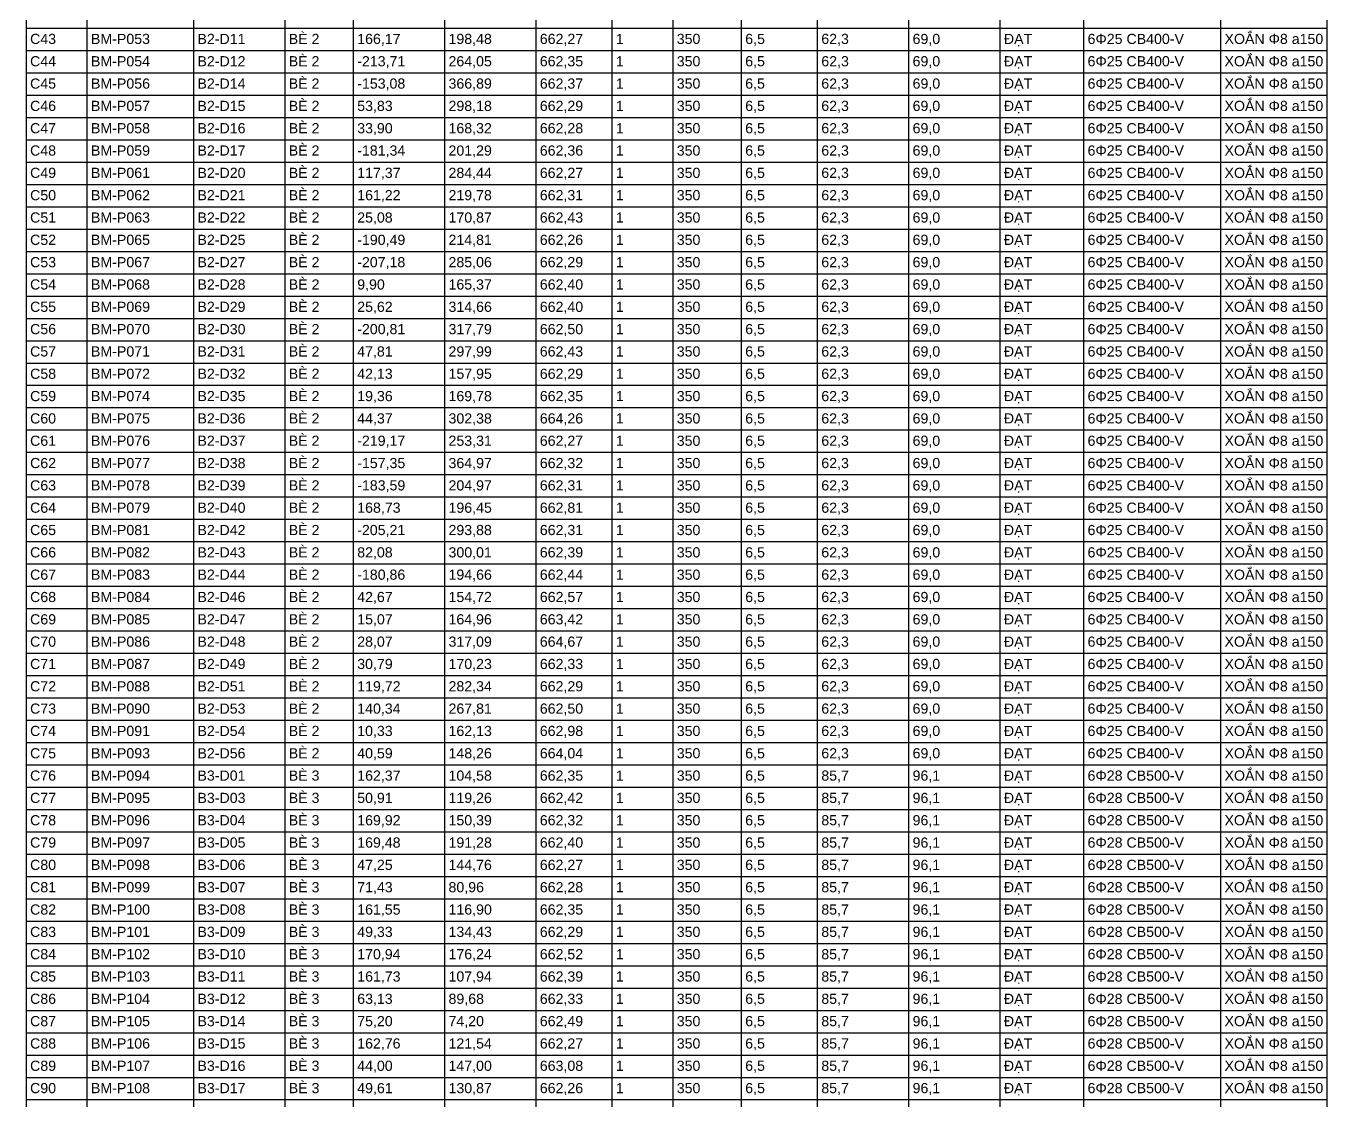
# Model space of a CAD drawing. Header units: metres. Extents: x -510 to 750, y -125 to 541.
# Drawn here: x 200.9 to 354.8, y 282.8 to 409.9 of the extents above; entities that cross this region are included whole.
import ezdxf

# ---------------------------------------------------------------- set-up
doc = ezdxf.new("R2010")
doc.units = ezdxf.units.M
doc.layers.add('07_BANG_THONG_KE_COC_BO', color=7, linetype='Continuous')
doc.styles.add('VN', font='arial.ttf')

msp = doc.modelspace()

# ---------------------------------------------------------------- linework, layer by layer
at = {"layer": '07_BANG_THONG_KE_COC_BO'}
for p, q in [((200.94, 523.188), (200.94, 24.228)), ((208.14, 523.188), (208.14, 24.228)), ((220.74, 523.188), (220.74, 24.228)), ((231.54, 523.188), (231.54, 24.228)), ((239.64, 523.188), (239.64, 24.228)), ((250.44, 523.188), (250.44, 24.228)), ((261.24, 523.188), (261.24, 24.228)), ((270.24, 523.188), (270.24, 24.228)), ((277.44, 523.188), (277.44, 24.228)), ((285.54, 523.188), (285.54, 24.228)), ((294.54, 523.188), (294.54, 24.228)), ((305.34, 523.188), (305.34, 24.228)), ((316.14, 523.188), (316.14, 24.228)), ((326.04, 523.188), (326.04, 24.228)), ((342.24, 523.188), (342.24, 24.228)), ((354.84, 523.188), (354.84, 24.228)), ((200.94, 409.668), (354.84, 409.668)), ((200.94, 407.028), (354.84, 407.028)), ((200.94, 404.388), (354.84, 404.388)), ((200.94, 401.748), (354.84, 401.748)), ((200.94, 399.108), (354.84, 399.108)), ((200.94, 396.468), (354.84, 396.468)), ((200.94, 393.828), (354.84, 393.828)), ((200.94, 391.188), (354.84, 391.188)), ((200.94, 388.548), (354.84, 388.548)), ((200.94, 385.908), (354.84, 385.908)), ((200.94, 383.268), (354.84, 383.268)), ((200.94, 380.628), (354.84, 380.628)), ((200.94, 377.988), (354.84, 377.988)), ((200.94, 375.348), (354.84, 375.348)), ((200.94, 372.708), (354.84, 372.708)), ((200.94, 370.068), (354.84, 370.068)), ((200.94, 367.428), (354.84, 367.428)), ((200.94, 364.788), (354.84, 364.788)), ((200.94, 362.148), (354.84, 362.148)), ((200.94, 359.508), (354.84, 359.508)), ((200.94, 356.868), (354.84, 356.868)), ((200.94, 354.228), (354.84, 354.228)), ((200.94, 351.588), (354.84, 351.588)), ((200.94, 348.948), (354.84, 348.948)), ((200.94, 346.308), (354.84, 346.308)), ((200.94, 343.668), (354.84, 343.668)), ((200.94, 341.028), (354.84, 341.028)), ((200.94, 338.388), (354.84, 338.388)), ((200.94, 335.748), (354.84, 335.748)), ((200.94, 333.108), (354.84, 333.108)), ((200.94, 330.468), (354.84, 330.468)), ((200.94, 327.828), (354.84, 327.828)), ((200.94, 325.188), (354.84, 325.188)), ((200.94, 322.548), (354.84, 322.548)), ((200.94, 319.908), (354.84, 319.908)), ((200.94, 317.268), (354.84, 317.268)), ((200.94, 314.628), (354.84, 314.628)), ((200.94, 311.988), (354.84, 311.988)), ((200.94, 309.348), (354.84, 309.348)), ((200.94, 306.708), (354.84, 306.708)), ((200.94, 304.068), (354.84, 304.068)), ((200.94, 301.428), (354.84, 301.428)), ((200.94, 298.788), (354.84, 298.788)), ((200.94, 296.148), (354.84, 296.148)), ((200.94, 293.508), (354.84, 293.508)), ((200.94, 290.868), (354.84, 290.868)), ((200.94, 288.228), (354.84, 288.228)), ((200.94, 285.588), (354.84, 285.588)), ((200.94, 282.948), (354.84, 282.948))]:
    msp.add_line(p, q, dxfattribs=at)

# ---------------------------------------------------------------- texts
at = {"layer": '07_BANG_THONG_KE_COC_BO', "style": 'VN'}
for s, p in [('C43', (201.42, 407.796)), ('BM-P053', (208.62, 407.796)), ('B2-D11', (221.22, 407.796)), ('BÈ 2', (232.02, 407.796)), ('166,17', (240.12, 407.796)), ('198,48', (250.92, 407.796)), ('662,27', (261.72, 407.796)), ('1', (270.72, 407.796)), ('350', (277.92, 407.796)), ('6,5', (286.02, 407.796)), ('62,3', (295.02, 407.796)), ('69,0', (305.82, 407.796)), ('ĐẠT', (316.62, 407.796)), ('6Φ25 CB400-V', (326.52, 407.796)), ('XOẮN Φ8 a150', (342.72, 407.796)), ('C44', (201.42, 405.156)), ('BM-P054', (208.62, 405.156)), ('B2-D12', (221.22, 405.156)), ('BÈ 2', (232.02, 405.156)), ('-213,71', (240.12, 405.156)), ('264,05', (250.92, 405.156)), ('662,35', (261.72, 405.156)), ('1', (270.72, 405.156)), ('350', (277.92, 405.156)), ('6,5', (286.02, 405.156)), ('62,3', (295.02, 405.156)), ('69,0', (305.82, 405.156)), ('ĐẠT', (316.62, 405.156)), ('6Φ25 CB400-V', (326.52, 405.156)), ('XOẮN Φ8 a150', (342.72, 405.156)), ('C45', (201.42, 402.516)), ('BM-P056', (208.62, 402.516)), ('B2-D14', (221.22, 402.516)), ('BÈ 2', (232.02, 402.516)), ('-153,08', (240.12, 402.516)), ('366,89', (250.92, 402.516)), ('662,37', (261.72, 402.516)), ('1', (270.72, 402.516)), ('350', (277.92, 402.516)), ('6,5', (286.02, 402.516)), ('62,3', (295.02, 402.516)), ('69,0', (305.82, 402.516)), ('ĐẠT', (316.62, 402.516)), ('6Φ25 CB400-V', (326.52, 402.516)), ('XOẮN Φ8 a150', (342.72, 402.516)), ('C46', (201.42, 399.876)), ('BM-P057', (208.62, 399.876)), ('B2-D15', (221.22, 399.876)), ('BÈ 2', (232.02, 399.876)), ('53,83', (240.12, 399.876)), ('298,18', (250.92, 399.876)), ('662,29', (261.72, 399.876)), ('1', (270.72, 399.876)), ('350', (277.92, 399.876)), ('6,5', (286.02, 399.876)), ('62,3', (295.02, 399.876)), ('69,0', (305.82, 399.876)), ('ĐẠT', (316.62, 399.876)), ('6Φ25 CB400-V', (326.52, 399.876)), ('XOẮN Φ8 a150', (342.72, 399.876)), ('BÈ 2', (232.02, 397.236)), ('XOẮN Φ8 a150', (342.72, 397.236)), ('C47', (201.42, 397.236)), ('BM-P058', (208.62, 397.236)), ('B2-D16', (221.22, 397.236)), ('33,90', (240.12, 397.236)), ('168,32', (250.92, 397.236)), ('662,28', (261.72, 397.236)), ('1', (270.72, 397.236)), ('350', (277.92, 397.236)), ('6,5', (286.02, 397.236)), ('62,3', (295.02, 397.236)), ('69,0', (305.82, 397.236)), ('ĐẠT', (316.62, 397.236)), ('6Φ25 CB400-V', (326.52, 397.236)), ('C48', (201.42, 394.596)), ('BM-P059', (208.62, 394.596)), ('B2-D17', (221.22, 394.596)), ('BÈ 2', (232.02, 394.596)), ('-181,34', (240.12, 394.596)), ('201,29', (250.92, 394.596)), ('662,36', (261.72, 394.596)), ('1', (270.72, 394.596)), ('350', (277.92, 394.596)), ('6,5', (286.02, 394.596)), ('62,3', (295.02, 394.596)), ('69,0', (305.82, 394.596)), ('ĐẠT', (316.62, 394.596)), ('6Φ25 CB400-V', (326.52, 394.596)), ('XOẮN Φ8 a150', (342.72, 394.596)), ('C49', (201.42, 391.956)), ('BM-P061', (208.62, 391.956)), ('B2-D20', (221.22, 391.956)), ('BÈ 2', (232.02, 391.956)), ('117,37', (240.12, 391.956)), ('284,44', (250.92, 391.956)), ('662,27', (261.72, 391.956)), ('1', (270.72, 391.956)), ('350', (277.92, 391.956)), ('6,5', (286.02, 391.956)), ('62,3', (295.02, 391.956)), ('69,0', (305.82, 391.956)), ('ĐẠT', (316.62, 391.956)), ('6Φ25 CB400-V', (326.52, 391.956)), ('XOẮN Φ8 a150', (342.72, 391.956)), ('C50', (201.42, 389.316)), ('BM-P062', (208.62, 389.316)), ('B2-D21', (221.22, 389.316)), ('BÈ 2', (232.02, 389.316)), ('161,22', (240.12, 389.316)), ('219,78', (250.92, 389.316)), ('662,31', (261.72, 389.316)), ('1', (270.72, 389.316)), ('350', (277.92, 389.316)), ('6,5', (286.02, 389.316)), ('62,3', (295.02, 389.316)), ('69,0', (305.82, 389.316)), ('ĐẠT', (316.62, 389.316)), ('6Φ25 CB400-V', (326.52, 389.316)), ('XOẮN Φ8 a150', (342.72, 389.316)), ('C51', (201.42, 386.676)), ('BM-P063', (208.62, 386.676)), ('B2-D22', (221.22, 386.676)), ('BÈ 2', (232.02, 386.676)), ('25,08', (240.12, 386.676)), ('170,87', (250.92, 386.676)), ('662,43', (261.72, 386.676)), ('1', (270.72, 386.676)), ('350', (277.92, 386.676)), ('6,5', (286.02, 386.676)), ('62,3', (295.02, 386.676)), ('69,0', (305.82, 386.676)), ('ĐẠT', (316.62, 386.676)), ('6Φ25 CB400-V', (326.52, 386.676)), ('XOẮN Φ8 a150', (342.72, 386.676)), ('C52', (201.42, 384.036)), ('BM-P065', (208.62, 384.036)), ('B2-D25', (221.22, 384.036)), ('BÈ 2', (232.02, 384.036)), ('-190,49', (240.12, 384.036)), ('214,81', (250.92, 384.036)), ('662,26', (261.72, 384.036)), ('1', (270.72, 384.036)), ('350', (277.92, 384.036)), ('6,5', (286.02, 384.036)), ('62,3', (295.02, 384.036)), ('69,0', (305.82, 384.036)), ('ĐẠT', (316.62, 384.036)), ('6Φ25 CB400-V', (326.52, 384.036)), ('XOẮN Φ8 a150', (342.72, 384.036)), ('C53', (201.42, 381.396)), ('BM-P067', (208.62, 381.396)), ('B2-D27', (221.22, 381.396)), ('BÈ 2', (232.02, 381.396)), ('-207,18', (240.12, 381.396)), ('285,06', (250.92, 381.396)), ('662,29', (261.72, 381.396)), ('1', (270.72, 381.396)), ('350', (277.92, 381.396)), ('6,5', (286.02, 381.396)), ('62,3', (295.02, 381.396)), ('69,0', (305.82, 381.396)), ('ĐẠT', (316.62, 381.396)), ('6Φ25 CB400-V', (326.52, 381.396)), ('XOẮN Φ8 a150', (342.72, 381.396)), ('BÈ 2', (232.02, 378.756)), ('XOẮN Φ8 a150', (342.72, 378.756)), ('C54', (201.42, 378.756)), ('BM-P068', (208.62, 378.756)), ('B2-D28', (221.22, 378.756)), ('9,90', (240.12, 378.756)), ('165,37', (250.92, 378.756)), ('662,40', (261.72, 378.756)), ('1', (270.72, 378.756)), ('350', (277.92, 378.756)), ('6,5', (286.02, 378.756)), ('62,3', (295.02, 378.756)), ('69,0', (305.82, 378.756)), ('ĐẠT', (316.62, 378.756)), ('6Φ25 CB400-V', (326.52, 378.756)), ('C55', (201.42, 376.116)), ('BM-P069', (208.62, 376.116)), ('B2-D29', (221.22, 376.116)), ('BÈ 2', (232.02, 376.116)), ('25,62', (240.12, 376.116)), ('314,66', (250.92, 376.116)), ('662,40', (261.72, 376.116)), ('1', (270.72, 376.116)), ('350', (277.92, 376.116)), ('6,5', (286.02, 376.116)), ('62,3', (295.02, 376.116)), ('69,0', (305.82, 376.116)), ('ĐẠT', (316.62, 376.116)), ('6Φ25 CB400-V', (326.52, 376.116)), ('XOẮN Φ8 a150', (342.72, 376.116)), ('C56', (201.42, 373.476)), ('BM-P070', (208.62, 373.476)), ('B2-D30', (221.22, 373.476)), ('BÈ 2', (232.02, 373.476)), ('-200,81', (240.12, 373.476)), ('317,79', (250.92, 373.476)), ('662,50', (261.72, 373.476)), ('1', (270.72, 373.476)), ('350', (277.92, 373.476)), ('6,5', (286.02, 373.476)), ('62,3', (295.02, 373.476)), ('69,0', (305.82, 373.476)), ('ĐẠT', (316.62, 373.476)), ('6Φ25 CB400-V', (326.52, 373.476)), ('XOẮN Φ8 a150', (342.72, 373.476)), ('C57', (201.42, 370.836)), ('BM-P071', (208.62, 370.836)), ('B2-D31', (221.22, 370.836)), ('BÈ 2', (232.02, 370.836)), ('47,81', (240.12, 370.836)), ('297,99', (250.92, 370.836)), ('662,43', (261.72, 370.836)), ('1', (270.72, 370.836)), ('350', (277.92, 370.836)), ('6,5', (286.02, 370.836)), ('62,3', (295.02, 370.836)), ('69,0', (305.82, 370.836)), ('ĐẠT', (316.62, 370.836)), ('6Φ25 CB400-V', (326.52, 370.836)), ('XOẮN Φ8 a150', (342.72, 370.836)), ('C58', (201.42, 368.196)), ('BM-P072', (208.62, 368.196)), ('B2-D32', (221.22, 368.196)), ('BÈ 2', (232.02, 368.196)), ('42,13', (240.12, 368.196)), ('157,95', (250.92, 368.196)), ('662,29', (261.72, 368.196)), ('1', (270.72, 368.196)), ('350', (277.92, 368.196)), ('6,5', (286.02, 368.196)), ('62,3', (295.02, 368.196)), ('69,0', (305.82, 368.196)), ('ĐẠT', (316.62, 368.196)), ('6Φ25 CB400-V', (326.52, 368.196)), ('XOẮN Φ8 a150', (342.72, 368.196)), ('C59', (201.42, 365.556)), ('BM-P074', (208.62, 365.556)), ('B2-D35', (221.22, 365.556)), ('BÈ 2', (232.02, 365.556)), ('19,36', (240.12, 365.556)), ('169,78', (250.92, 365.556)), ('662,35', (261.72, 365.556)), ('1', (270.72, 365.556)), ('350', (277.92, 365.556)), ('6,5', (286.02, 365.556)), ('62,3', (295.02, 365.556)), ('69,0', (305.82, 365.556)), ('ĐẠT', (316.62, 365.556)), ('6Φ25 CB400-V', (326.52, 365.556)), ('XOẮN Φ8 a150', (342.72, 365.556)), ('C60', (201.42, 362.916)), ('BM-P075', (208.62, 362.916)), ('B2-D36', (221.22, 362.916)), ('BÈ 2', (232.02, 362.916)), ('44,37', (240.12, 362.916)), ('302,38', (250.92, 362.916)), ('664,26', (261.72, 362.916)), ('1', (270.72, 362.916)), ('350', (277.92, 362.916)), ('6,5', (286.02, 362.916)), ('62,3', (295.02, 362.916)), ('69,0', (305.82, 362.916)), ('ĐẠT', (316.62, 362.916)), ('6Φ25 CB400-V', (326.52, 362.916)), ('XOẮN Φ8 a150', (342.72, 362.916)), ('BÈ 2', (232.02, 360.276)), ('XOẮN Φ8 a150', (342.72, 360.276)), ('C61', (201.42, 360.276)), ('BM-P076', (208.62, 360.276)), ('B2-D37', (221.22, 360.276)), ('-219,17', (240.12, 360.276)), ('253,31', (250.92, 360.276)), ('662,27', (261.72, 360.276)), ('1', (270.72, 360.276)), ('350', (277.92, 360.276)), ('6,5', (286.02, 360.276)), ('62,3', (295.02, 360.276)), ('69,0', (305.82, 360.276)), ('ĐẠT', (316.62, 360.276)), ('6Φ25 CB400-V', (326.52, 360.276)), ('C62', (201.42, 357.636)), ('BM-P077', (208.62, 357.636)), ('B2-D38', (221.22, 357.636)), ('BÈ 2', (232.02, 357.636)), ('-157,35', (240.12, 357.636)), ('364,97', (250.92, 357.636)), ('662,32', (261.72, 357.636)), ('1', (270.72, 357.636)), ('350', (277.92, 357.636)), ('6,5', (286.02, 357.636)), ('62,3', (295.02, 357.636)), ('69,0', (305.82, 357.636)), ('ĐẠT', (316.62, 357.636)), ('6Φ25 CB400-V', (326.52, 357.636)), ('XOẮN Φ8 a150', (342.72, 357.636)), ('C63', (201.42, 354.996)), ('BM-P078', (208.62, 354.996)), ('B2-D39', (221.22, 354.996)), ('BÈ 2', (232.02, 354.996)), ('-183,59', (240.12, 354.996)), ('204,97', (250.92, 354.996)), ('662,31', (261.72, 354.996)), ('1', (270.72, 354.996)), ('350', (277.92, 354.996)), ('6,5', (286.02, 354.996)), ('62,3', (295.02, 354.996)), ('69,0', (305.82, 354.996)), ('ĐẠT', (316.62, 354.996)), ('6Φ25 CB400-V', (326.52, 354.996)), ('XOẮN Φ8 a150', (342.72, 354.996)), ('C64', (201.42, 352.356)), ('BM-P079', (208.62, 352.356)), ('B2-D40', (221.22, 352.356)), ('BÈ 2', (232.02, 352.356)), ('168,73', (240.12, 352.356)), ('196,45', (250.92, 352.356)), ('662,81', (261.72, 352.356)), ('1', (270.72, 352.356)), ('350', (277.92, 352.356)), ('6,5', (286.02, 352.356)), ('62,3', (295.02, 352.356)), ('69,0', (305.82, 352.356)), ('ĐẠT', (316.62, 352.356)), ('6Φ25 CB400-V', (326.52, 352.356)), ('XOẮN Φ8 a150', (342.72, 352.356)), ('C65', (201.42, 349.716)), ('BM-P081', (208.62, 349.716)), ('B2-D42', (221.22, 349.716)), ('BÈ 2', (232.02, 349.716)), ('-205,21', (240.12, 349.716)), ('293,88', (250.92, 349.716)), ('662,31', (261.72, 349.716)), ('1', (270.72, 349.716)), ('350', (277.92, 349.716)), ('6,5', (286.02, 349.716)), ('62,3', (295.02, 349.716)), ('69,0', (305.82, 349.716)), ('ĐẠT', (316.62, 349.716)), ('6Φ25 CB400-V', (326.52, 349.716)), ('XOẮN Φ8 a150', (342.72, 349.716)), ('C66', (201.42, 347.076)), ('BM-P082', (208.62, 347.076)), ('B2-D43', (221.22, 347.076)), ('BÈ 2', (232.02, 347.076)), ('82,08', (240.12, 347.076)), ('300,01', (250.92, 347.076)), ('662,39', (261.72, 347.076)), ('1', (270.72, 347.076)), ('350', (277.92, 347.076)), ('6,5', (286.02, 347.076)), ('62,3', (295.02, 347.076)), ('69,0', (305.82, 347.076)), ('ĐẠT', (316.62, 347.076)), ('6Φ25 CB400-V', (326.52, 347.076)), ('XOẮN Φ8 a150', (342.72, 347.076)), ('C67', (201.42, 344.436)), ('BM-P083', (208.62, 344.436)), ('B2-D44', (221.22, 344.436)), ('BÈ 2', (232.02, 344.436)), ('-180,86', (240.12, 344.436)), ('194,66', (250.92, 344.436)), ('662,44', (261.72, 344.436)), ('1', (270.72, 344.436)), ('350', (277.92, 344.436)), ('6,5', (286.02, 344.436)), ('62,3', (295.02, 344.436)), ('69,0', (305.82, 344.436)), ('ĐẠT', (316.62, 344.436)), ('6Φ25 CB400-V', (326.52, 344.436)), ('XOẮN Φ8 a150', (342.72, 344.436)), ('BÈ 2', (232.02, 341.796)), ('XOẮN Φ8 a150', (342.72, 341.796)), ('C68', (201.42, 341.796)), ('BM-P084', (208.62, 341.796)), ('B2-D46', (221.22, 341.796)), ('42,67', (240.12, 341.796)), ('154,72', (250.92, 341.796)), ('662,57', (261.72, 341.796)), ('1', (270.72, 341.796)), ('350', (277.92, 341.796)), ('6,5', (286.02, 341.796)), ('62,3', (295.02, 341.796)), ('69,0', (305.82, 341.796)), ('ĐẠT', (316.62, 341.796)), ('6Φ25 CB400-V', (326.52, 341.796)), ('C69', (201.42, 339.156)), ('BM-P085', (208.62, 339.156)), ('B2-D47', (221.22, 339.156)), ('BÈ 2', (232.02, 339.156)), ('15,07', (240.12, 339.156)), ('164,96', (250.92, 339.156)), ('663,42', (261.72, 339.156)), ('1', (270.72, 339.156)), ('350', (277.92, 339.156)), ('6,5', (286.02, 339.156)), ('62,3', (295.02, 339.156)), ('69,0', (305.82, 339.156)), ('ĐẠT', (316.62, 339.156)), ('6Φ25 CB400-V', (326.52, 339.156)), ('XOẮN Φ8 a150', (342.72, 339.156)), ('C70', (201.42, 336.516)), ('BM-P086', (208.62, 336.516)), ('B2-D48', (221.22, 336.516)), ('BÈ 2', (232.02, 336.516)), ('28,07', (240.12, 336.516)), ('317,09', (250.92, 336.516)), ('664,67', (261.72, 336.516)), ('1', (270.72, 336.516)), ('350', (277.92, 336.516)), ('6,5', (286.02, 336.516)), ('62,3', (295.02, 336.516)), ('69,0', (305.82, 336.516)), ('ĐẠT', (316.62, 336.516)), ('6Φ25 CB400-V', (326.52, 336.516)), ('XOẮN Φ8 a150', (342.72, 336.516)), ('C71', (201.42, 333.876)), ('BM-P087', (208.62, 333.876)), ('B2-D49', (221.22, 333.876)), ('BÈ 2', (232.02, 333.876)), ('30,79', (240.12, 333.876)), ('170,23', (250.92, 333.876)), ('662,33', (261.72, 333.876)), ('1', (270.72, 333.876)), ('350', (277.92, 333.876)), ('6,5', (286.02, 333.876)), ('62,3', (295.02, 333.876)), ('69,0', (305.82, 333.876)), ('ĐẠT', (316.62, 333.876)), ('6Φ25 CB400-V', (326.52, 333.876)), ('XOẮN Φ8 a150', (342.72, 333.876)), ('C72', (201.42, 331.236)), ('BM-P088', (208.62, 331.236)), ('B2-D51', (221.22, 331.236)), ('BÈ 2', (232.02, 331.236)), ('119,72', (240.12, 331.236)), ('282,34', (250.92, 331.236)), ('662,29', (261.72, 331.236)), ('1', (270.72, 331.236)), ('350', (277.92, 331.236)), ('6,5', (286.02, 331.236)), ('62,3', (295.02, 331.236)), ('69,0', (305.82, 331.236)), ('ĐẠT', (316.62, 331.236)), ('6Φ25 CB400-V', (326.52, 331.236)), ('XOẮN Φ8 a150', (342.72, 331.236)), ('C73', (201.42, 328.596)), ('BM-P090', (208.62, 328.596)), ('B2-D53', (221.22, 328.596)), ('BÈ 2', (232.02, 328.596)), ('140,34', (240.12, 328.596)), ('267,81', (250.92, 328.596)), ('662,50', (261.72, 328.596)), ('1', (270.72, 328.596)), ('350', (277.92, 328.596)), ('6,5', (286.02, 328.596)), ('62,3', (295.02, 328.596)), ('69,0', (305.82, 328.596)), ('ĐẠT', (316.62, 328.596)), ('6Φ25 CB400-V', (326.52, 328.596)), ('XOẮN Φ8 a150', (342.72, 328.596)), ('C74', (201.42, 325.956)), ('BM-P091', (208.62, 325.956)), ('B2-D54', (221.22, 325.956)), ('BÈ 2', (232.02, 325.956)), ('10,33', (240.12, 325.956)), ('162,13', (250.92, 325.956)), ('662,98', (261.72, 325.956)), ('1', (270.72, 325.956)), ('350', (277.92, 325.956)), ('6,5', (286.02, 325.956)), ('62,3', (295.02, 325.956)), ('69,0', (305.82, 325.956)), ('ĐẠT', (316.62, 325.956)), ('6Φ25 CB400-V', (326.52, 325.956)), ('XOẮN Φ8 a150', (342.72, 325.956)), ('BÈ 2', (232.02, 323.316)), ('XOẮN Φ8 a150', (342.72, 323.316)), ('C75', (201.42, 323.316)), ('BM-P093', (208.62, 323.316)), ('B2-D56', (221.22, 323.316)), ('40,59', (240.12, 323.316)), ('148,26', (250.92, 323.316)), ('664,04', (261.72, 323.316)), ('1', (270.72, 323.316)), ('350', (277.92, 323.316)), ('6,5', (286.02, 323.316)), ('62,3', (295.02, 323.316)), ('69,0', (305.82, 323.316)), ('ĐẠT', (316.62, 323.316)), ('6Φ25 CB400-V', (326.52, 323.316)), ('C76', (201.42, 320.676)), ('BM-P094', (208.62, 320.676)), ('B3-D01', (221.22, 320.676)), ('BÈ 3', (232.02, 320.676)), ('162,37', (240.12, 320.676)), ('104,58', (250.92, 320.676)), ('662,35', (261.72, 320.676)), ('1', (270.72, 320.676)), ('350', (277.92, 320.676)), ('6,5', (286.02, 320.676)), ('85,7', (295.02, 320.676)), ('96,1', (305.82, 320.676)), ('ĐẠT', (316.62, 320.676)), ('6Φ28 CB500-V', (326.52, 320.676)), ('XOẮN Φ8 a150', (342.72, 320.676)), ('C77', (201.42, 318.036)), ('BM-P095', (208.62, 318.036)), ('B3-D03', (221.22, 318.036)), ('BÈ 3', (232.02, 318.036)), ('50,91', (240.12, 318.036)), ('119,26', (250.92, 318.036)), ('662,42', (261.72, 318.036)), ('1', (270.72, 318.036)), ('350', (277.92, 318.036)), ('6,5', (286.02, 318.036)), ('85,7', (295.02, 318.036)), ('96,1', (305.82, 318.036)), ('ĐẠT', (316.62, 318.036)), ('6Φ28 CB500-V', (326.52, 318.036)), ('XOẮN Φ8 a150', (342.72, 318.036)), ('C78', (201.42, 315.396)), ('BM-P096', (208.62, 315.396)), ('B3-D04', (221.22, 315.396)), ('BÈ 3', (232.02, 315.396)), ('169,92', (240.12, 315.396)), ('150,39', (250.92, 315.396)), ('662,32', (261.72, 315.396)), ('1', (270.72, 315.396)), ('350', (277.92, 315.396)), ('6,5', (286.02, 315.396)), ('85,7', (295.02, 315.396)), ('96,1', (305.82, 315.396)), ('ĐẠT', (316.62, 315.396)), ('6Φ28 CB500-V', (326.52, 315.396)), ('XOẮN Φ8 a150', (342.72, 315.396)), ('C79', (201.42, 312.756)), ('BM-P097', (208.62, 312.756)), ('B3-D05', (221.22, 312.756)), ('BÈ 3', (232.02, 312.756)), ('169,48', (240.12, 312.756)), ('191,28', (250.92, 312.756)), ('662,40', (261.72, 312.756)), ('1', (270.72, 312.756)), ('350', (277.92, 312.756)), ('6,5', (286.02, 312.756)), ('85,7', (295.02, 312.756)), ('96,1', (305.82, 312.756)), ('ĐẠT', (316.62, 312.756)), ('6Φ28 CB500-V', (326.52, 312.756)), ('XOẮN Φ8 a150', (342.72, 312.756)), ('C80', (201.42, 310.116)), ('BM-P098', (208.62, 310.116)), ('B3-D06', (221.22, 310.116)), ('BÈ 3', (232.02, 310.116)), ('47,25', (240.12, 310.116)), ('144,76', (250.92, 310.116)), ('662,27', (261.72, 310.116)), ('1', (270.72, 310.116)), ('350', (277.92, 310.116)), ('6,5', (286.02, 310.116)), ('85,7', (295.02, 310.116)), ('96,1', (305.82, 310.116)), ('ĐẠT', (316.62, 310.116)), ('6Φ28 CB500-V', (326.52, 310.116)), ('XOẮN Φ8 a150', (342.72, 310.116)), ('C81', (201.42, 307.476)), ('BM-P099', (208.62, 307.476)), ('B3-D07', (221.22, 307.476)), ('BÈ 3', (232.02, 307.476)), ('71,43', (240.12, 307.476)), ('80,96', (250.92, 307.476)), ('662,28', (261.72, 307.476)), ('1', (270.72, 307.476)), ('350', (277.92, 307.476)), ('6,5', (286.02, 307.476)), ('85,7', (295.02, 307.476)), ('96,1', (305.82, 307.476)), ('ĐẠT', (316.62, 307.476)), ('6Φ28 CB500-V', (326.52, 307.476)), ('XOẮN Φ8 a150', (342.72, 307.476)), ('BÈ 3', (232.02, 304.836)), ('XOẮN Φ8 a150', (342.72, 304.836)), ('C82', (201.42, 304.836)), ('BM-P100', (208.62, 304.836)), ('B3-D08', (221.22, 304.836)), ('161,55', (240.12, 304.836)), ('116,90', (250.92, 304.836)), ('662,35', (261.72, 304.836)), ('1', (270.72, 304.836)), ('350', (277.92, 304.836)), ('6,5', (286.02, 304.836)), ('85,7', (295.02, 304.836)), ('96,1', (305.82, 304.836)), ('ĐẠT', (316.62, 304.836)), ('6Φ28 CB500-V', (326.52, 304.836)), ('C83', (201.42, 302.196)), ('BM-P101', (208.62, 302.196)), ('B3-D09', (221.22, 302.196)), ('BÈ 3', (232.02, 302.196)), ('49,33', (240.12, 302.196)), ('134,43', (250.92, 302.196)), ('662,29', (261.72, 302.196)), ('1', (270.72, 302.196)), ('350', (277.92, 302.196)), ('6,5', (286.02, 302.196)), ('85,7', (295.02, 302.196)), ('96,1', (305.82, 302.196)), ('ĐẠT', (316.62, 302.196)), ('6Φ28 CB500-V', (326.52, 302.196)), ('XOẮN Φ8 a150', (342.72, 302.196)), ('C84', (201.42, 299.556)), ('BM-P102', (208.62, 299.556)), ('B3-D10', (221.22, 299.556)), ('BÈ 3', (232.02, 299.556)), ('170,94', (240.12, 299.556)), ('176,24', (250.92, 299.556)), ('662,52', (261.72, 299.556)), ('1', (270.72, 299.556)), ('350', (277.92, 299.556)), ('6,5', (286.02, 299.556)), ('85,7', (295.02, 299.556)), ('96,1', (305.82, 299.556)), ('ĐẠT', (316.62, 299.556)), ('6Φ28 CB500-V', (326.52, 299.556)), ('XOẮN Φ8 a150', (342.72, 299.556)), ('C85', (201.42, 296.916)), ('BM-P103', (208.62, 296.916)), ('B3-D11', (221.22, 296.916)), ('BÈ 3', (232.02, 296.916)), ('161,73', (240.12, 296.916)), ('107,94', (250.92, 296.916)), ('662,39', (261.72, 296.916)), ('1', (270.72, 296.916)), ('350', (277.92, 296.916)), ('6,5', (286.02, 296.916)), ('85,7', (295.02, 296.916)), ('96,1', (305.82, 296.916)), ('ĐẠT', (316.62, 296.916)), ('6Φ28 CB500-V', (326.52, 296.916)), ('XOẮN Φ8 a150', (342.72, 296.916)), ('C86', (201.42, 294.276)), ('BM-P104', (208.62, 294.276)), ('B3-D12', (221.22, 294.276)), ('BÈ 3', (232.02, 294.276)), ('63,13', (240.12, 294.276)), ('89,68', (250.92, 294.276)), ('662,33', (261.72, 294.276)), ('350', (277.92, 294.276)), ('6,5', (286.02, 294.276)), ('85,7', (295.02, 294.276)), ('96,1', (305.82, 294.276)), ('6Φ28 CB500-V', (326.52, 294.276)), ('XOẮN Φ8 a150', (342.72, 294.276)), ('1', (270.72, 294.276)), ('ĐẠT', (316.62, 294.276)), ('C87', (201.42, 291.636)), ('BM-P105', (208.62, 291.636)), ('B3-D14', (221.22, 291.636)), ('BÈ 3', (232.02, 291.636)), ('75,20', (240.12, 291.636)), ('74,20', (250.92, 291.636)), ('662,49', (261.72, 291.636)), ('1', (270.72, 291.636)), ('350', (277.92, 291.636)), ('6,5', (286.02, 291.636)), ('85,7', (295.02, 291.636)), ('96,1', (305.82, 291.636)), ('ĐẠT', (316.62, 291.636)), ('6Φ28 CB500-V', (326.52, 291.636)), ('XOẮN Φ8 a150', (342.72, 291.636)), ('C88', (201.42, 288.996)), ('BM-P106', (208.62, 288.996)), ('B3-D15', (221.22, 288.996)), ('BÈ 3', (232.02, 288.996)), ('162,76', (240.12, 288.996)), ('121,54', (250.92, 288.996)), ('662,27', (261.72, 288.996)), ('1', (270.72, 288.996)), ('350', (277.92, 288.996)), ('6,5', (286.02, 288.996)), ('85,7', (295.02, 288.996)), ('96,1', (305.82, 288.996)), ('ĐẠT', (316.62, 288.996)), ('6Φ28 CB500-V', (326.52, 288.996)), ('XOẮN Φ8 a150', (342.72, 288.996)), ('BÈ 3', (232.02, 286.356)), ('XOẮN Φ8 a150', (342.72, 286.356)), ('C89', (201.42, 286.356)), ('BM-P107', (208.62, 286.356)), ('B3-D16', (221.22, 286.356)), ('44,00', (240.12, 286.356)), ('147,00', (250.92, 286.356)), ('663,08', (261.72, 286.356)), ('1', (270.72, 286.356)), ('350', (277.92, 286.356)), ('6,5', (286.02, 286.356)), ('85,7', (295.02, 286.356)), ('96,1', (305.82, 286.356)), ('ĐẠT', (316.62, 286.356)), ('6Φ28 CB500-V', (326.52, 286.356)), ('C90', (201.42, 283.716)), ('BM-P108', (208.62, 283.716)), ('B3-D17', (221.22, 283.716)), ('BÈ 3', (232.02, 283.716)), ('49,61', (240.12, 283.716)), ('130,87', (250.92, 283.716)), ('662,26', (261.72, 283.716)), ('1', (270.72, 283.716)), ('350', (277.92, 283.716)), ('6,5', (286.02, 283.716)), ('85,7', (295.02, 283.716)), ('96,1', (305.82, 283.716)), ('ĐẠT', (316.62, 283.716)), ('6Φ28 CB500-V', (326.52, 283.716)), ('XOẮN Φ8 a150', (342.72, 283.716))]:
    msp.add_text(s, height=1.2, dxfattribs=at).set_placement(p)

doc.saveas('drawing.dxf')
